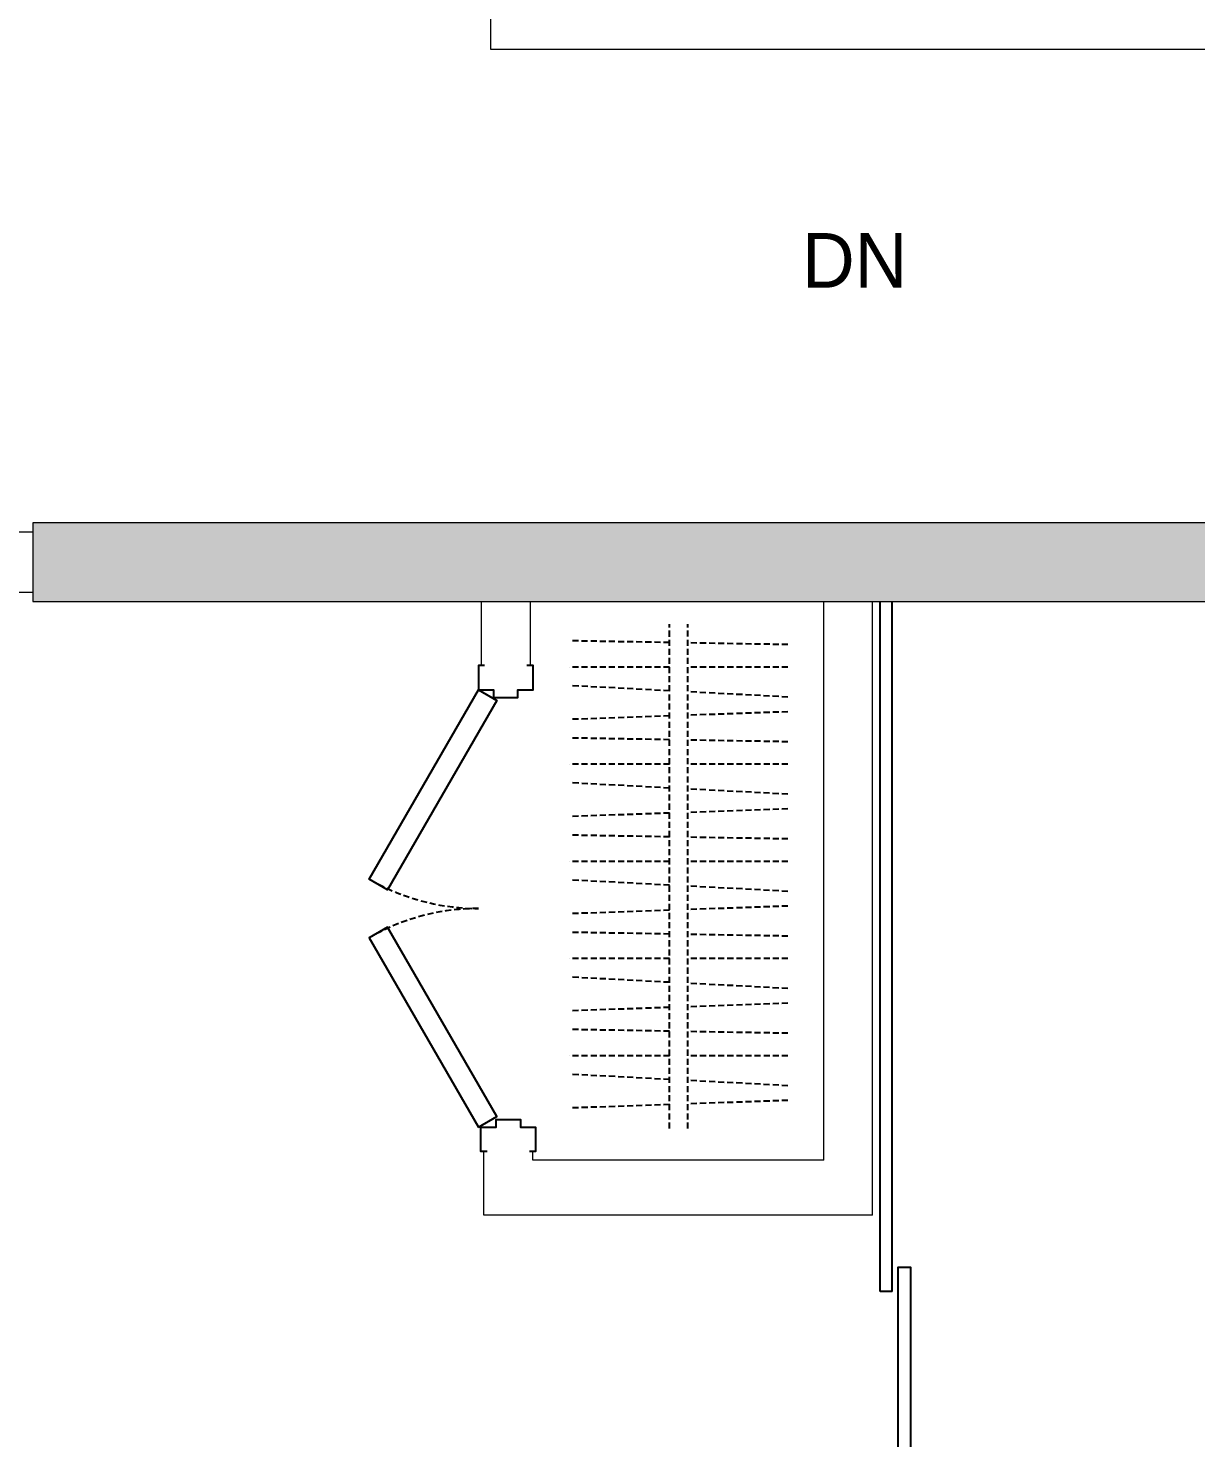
# Model space of a CAD drawing. Header units: inches. Extents: x 0 to 2865, y 0 to 4378.
# Drawn here: x 1604.5 to 1700.7, y 1155.2 to 1271.4 of the extents above; entities that cross this region are included whole.
import ezdxf

# ---------------------------------------------------------------- set-up
doc = ezdxf.new("R2010")
doc.units = ezdxf.units.IN
for name, pattern in [('101-01$0$EOP', [0.25, 0.2, -0.05]), ('DASHED', [0.75, 0.5, -0.25]), ('HIDDEN', [0.375, 0.25, -0.125])]:
    doc.linetypes.add(name, pattern=pattern)
for name, color, linetype in [('22-016_Xref_2ND-6TH Floor Plan$0$DOOR-FINE', 250, 'DASHED'), ('22-016_Xref_2ND-6TH Floor Plan$0$FURNITURE-LIGHT', 252, 'DASHED'), ('22-016_Xref_2ND-6TH Floor Plan$0$WINDOW-GLAZING', 4, 'Continuous'), ('A-WALL-EXTR', 2, 'Continuous'), ('I- New Low Partition Wall', 4, '101-01$0$EOP'), ('I-Furn Text', 7, 'Continuous')]:
    doc.layers.add(name, color=color, linetype=linetype)
doc.layers.add('A-WALL', color=113, linetype='Continuous', lineweight=9)
doc.layers.add('I-DOOR', color=6, linetype='Continuous', lineweight=20)
doc.styles.add('1 by 8 new', font='GOTHIC.TTF', dxfattribs={"height": 4.5})

# ---------------------------------------------------------------- blocks, each defined once
blk = doc.blocks.new('D2')
at = {"layer": 'A-WALL-EXTR', "color": 8, "linetype": 'HIDDEN', "lineweight": 5, "ltscale": 0.1, "transparency": 33554636}
for points in [[(2.097039473683253, 1.39181286548046), (2.097039473697805, 36.60818713451954), (0.3470394736978051, 36.60818713451954), (0.3470394736868911, 1.39181286548046)], [(0.3470394736978051, 32.34926945752522), (0.3470394736978051, 34.83805657792982), (0.1986917547219491, 34.83805657792982), (0.1986917547219491, 32.34926945752522)], [(2.097039473697805, 32.34926945752522), (2.097039473697805, 34.83805657792982), (2.245387192659109, 34.83805657792982), (2.245387192659109, 32.34926945752522)]]:
    blk.add_lwpolyline(points, close=True, dxfattribs=at)
for points in [[(0.198691754736501, 33.18570679055847), (-0.5801337699085707, 33.18570679055847, 0.414213562373095), (-1.099350786320429, 32.66648977411751), (-1.099350786320429, 28.92311855114895), (-1.915263240702188, 28.92311855114895), (-1.915263240687636, 32.66648977411751, -0.4142135623730951), (-0.5801337699085707, 34.00161924492204), (0.198691754736501, 34.00161924492204)], [(2.245387192659109, 33.18570679055847), (3.024212717304181, 33.18570679055847, -0.414213562373095), (3.543429733716039, 32.66648977411751), (3.543429733716039, 28.92311855114895), (4.359342188097798, 28.92311855114895), (4.359342188083247, 32.66648977411751, 0.4142135623730951), (3.024212717304181, 34.00161924492204), (2.245387192659109, 34.00161924492204)]]:
    blk.add_lwpolyline(points, format="xyb", dxfattribs=at)
blk.add_arc((2.065450912747521, 1.312817616002079), 35.29538365404344, 2.970378970372265, 89.94872158119419, dxfattribs=at)
at = {"layer": 'I-DOOR', "color": 6, "lineweight": 5, "transparency": 33554636}
for points in [[(0.3470394736868911, 36.60818713451954), (0.3470394736978051, 36.14217836258103), (-1.007492690034269, 36.14217836258103), (-1.007492690034269, 36.60818713451954), (-2.5, 36.60818713451954), (-2.5, 38), (2.5, 38), (2.5, 36.60818713451954)], [(2.097039473683253, 1.39181286548046), (37.31341374272597, 1.39181286546318), (37.31341374272597, 3.14181286546318), (2.097039473683253, 3.141812865476822)], [(33.05449606573529, 3.14181286546318), (35.54328318613989, 3.14181286546318), (35.54328318613989, 3.290160584439036), (33.05449606573529, 3.290160584439036)], [(0.3470394736868911, 1.39181286548046), (0.3470394736978051, 1.857821637418965), (-1.007492690034269, 1.857821637418965), (-1.007492690034269, 1.39181286548046), (-2.5, 1.39181286548046), (-2.5, 0), (2.5, 0), (2.5, 1.39181286548046)], [(33.05449606573529, 1.39181286546318), (35.54328318613989, 1.39181286546318), (35.54328318613989, 1.243465146501876), (33.05449606573529, 1.243465146501876)]]:
    blk.add_lwpolyline(points, close=True, dxfattribs=at)
for points in [[(33.89093339876854, 3.290160584424484), (33.89093339876854, 4.068986109069556, 0.414213562373095), (33.37171638232394, 4.588203125481414), (29.62834515935538, 4.588203125481414), (29.62834515935538, 5.404115579863173), (33.37171638232394, 5.404115579848622, -0.4142135623730951), (34.70684585312847, 4.068986109069556), (34.70684585312847, 3.290160584424484)], [(33.89093339876854, 1.243465146501876), (33.89093339876854, 0.4646396218568043, -0.414213562373095), (33.37171638232394, -0.05457739455505362), (29.62834515935538, -0.05457739455505362), (29.62834515935538, -0.8704898489368134), (33.37171638232394, -0.8704898489222614, 0.4142135623730951), (34.70684585312847, 0.4646396218568043), (34.70684585312847, 1.243465146501876)]]:
    blk.add_lwpolyline(points, format="xyb", dxfattribs=at)
blk = doc.blocks.new('*U46')
at = {"transparency": 33554636}
for p, q in [((0, 0.75), (41.53884544499657, 0.75)), ((0, -0.75), (41.53884544499657, -0.75))]:
    blk.add_line(p, q, dxfattribs=at)
for points in [[(1.973809422881633, 0.75), (1.685904529677828, 8.99451744317139)], [(4.039305834462, 0.75), (4.471023606186463, 8.98766581279233)], [(6, 0.75), (6, 9)], [(8.013091298696168, 0.75), (8.157071657935607, 8.998629256407776)], [(9.973809422881631, 0.75), (9.685904529677828, 8.99451744317139)], [(12.039305834462, 0.75), (12.47102360618646, 8.98766581279233)], [(14, 0.75), (14, 9)], [(16.01309129869617, 0.75), (16.15707165793561, 8.998629256407776)], [(17.97380942288163, 0.75), (17.68590452967783, 8.99451744317139)], [(20.039305834462, 0.75), (20.47102360618646, 8.98766581279233)], [(22, 0.75), (22, 9)], [(24.01309129869617, 0.75), (24.1570716579356, 8.998629256407776)], [(25.97380942288163, 0.75), (25.68590452967782, 8.99451744317139)], [(28.039305834462, 0.75), (28.47102360618646, 8.98766581279233)], [(30, 0.75), (30, 9)], [(32.01309129869617, 0.75), (32.1570716579356, 8.998629256407776)], [(33.97380942288163, 0.75), (33.68590452967783, 8.99451744317139)], [(36.039305834462, 0.75), (36.47102360618646, 8.98766581279233)], [(38, 0.75), (38, 9)], [(40.01309129869617, 0.75), (40.1570716579356, 8.998629256407776)], [(2.314095470323082, -8.99451744317139), (2.026190577119277, -0.7499999999999982)], [(3.528976393813082, -8.9876658127896), (3.960694165537403, -0.75)], [(6, -9), (6, -0.75)], [(7.842928342064395, -8.998629256407773), (7.986908701303833, -0.75)], [(10.31409547032308, -8.99451744317139), (10.02619057711928, -0.7499999999999982)], [(11.52897639381308, -8.9876658127896), (11.9606941655374, -0.75)], [(14, -9), (14, -0.75)], [(15.84292834206439, -8.998629256407773), (15.98690870130383, -0.75)], [(18.31409547032308, -8.99451744317139), (18.02619057711927, -0.7499999999999982)], [(19.52897639381308, -8.9876658127896), (19.9606941655374, -0.75)], [(22, -9), (22, -0.75)], [(23.84292834206439, -8.998629256407773), (23.98690870130383, -0.75)], [(26.31409547032308, -8.99451744317139), (26.02619057711927, -0.7499999999999982)], [(27.52897639381308, -8.9876658127896), (27.9606941655374, -0.75)], [(30, -9), (30, -0.75)], [(31.84292834206439, -8.998629256407773), (31.98690870130383, -0.75)], [(34.31409547032308, -8.99451744317139), (34.02619057711927, -0.7499999999999982)], [(35.52897639381308, -8.9876658127896), (35.9606941655374, -0.75)], [(38, -9), (38, -0.75)], [(39.84292834206439, -8.998629256407773), (39.98690870130383, -0.75)]]:
    blk.add_lwpolyline(points, dxfattribs=at)

msp = doc.modelspace()

# ---------------------------------------------------------------- hatches: boundary and pattern name
at = {"layer": 'A-WALL', "lineweight": 5, "transparency": 33554636}
h = msp.add_hatch(color=8, dxfattribs=at)
h.dxf.hatch_style = 1
h.paths.add_polyline_path([(1796.573838099786, 1224.13414281883), (1604.860501438252, 1224.134142817725), (1604.860501438252, 1230.634142817725), (1796.573838099732, 1230.634142817893)])

# ---------------------------------------------------------------- linework, layer by layer
at = {"color": 8, "transparency": 33554636, "elevation": 4.358942915217309e-09}
for points in [[(1642.104599867969, 1218.864181409776), (1641.604220868798, 1218.86418972553), (1641.604187605775, 1216.862673728848), (1642.855135103702, 1216.862652939458), (1642.855124709007, 1216.237179190492), (1644.853916314471, 1216.237145972745), (1644.853926709166, 1216.86261972171), (1646.104874207093, 1216.86259893232), (1646.104907470115, 1218.864114929002), (1645.604528470943, 1218.86412324476)], [(1642.313277464888, 1178.833861493525), (1641.812898465716, 1178.833869809282), (1641.812931728742, 1180.835385805965), (1643.063879226669, 1180.835365016575), (1643.063889621364, 1181.46083876554), (1645.064495426566, 1181.46080551764), (1645.064485031871, 1180.835331768679), (1646.315432529798, 1180.835310979289), (1646.315399266776, 1178.833794982603), (1645.815020267604, 1178.83380329836)]]:
    msp.add_lwpolyline(points, dxfattribs=at)
for points in [[(1641.604187605775, 1216.862673728848), (1643.12086629001, 1215.986985274501), (1634.11378504532, 1200.38686166523), (1632.597106361085, 1201.262550119577)], [(1641.603041277176, 1180.835385805965), (1643.119749066555, 1181.711023848719), (1634.113186341096, 1197.311446825207), (1632.596478551714, 1196.435808782456)]]:
    msp.add_lwpolyline(points, close=True, dxfattribs=at)
at = {"layer": '22-016_Xref_2ND-6TH Floor Plan$0$DOOR-FINE', "color": 8, "transparency": 33554636}
for centre, start, end in [((1641.604187605775, 1216.862673728848, 4.358942915217309e-09), 242.7853574062769, 269.9990478062209), ((1641.603041277176, 1180.835385805965, 4.358942915217309e-09), 89.99904780642937, 117.2127382063393)]:
    msp.add_arc(centre, 18.01364397264009, start, end, dxfattribs=at)
at = {"layer": '22-016_Xref_2ND-6TH Floor Plan$0$WINDOW-GLAZING', "color": 8, "transparency": 33554636}
for p, q in [((1674.71401922849, 1167.276273949682), (1674.714019228482, 1224.134142817891)), ((1675.71401922849, 1167.276273949682), (1675.71401922849, 1224.134142817891))]:
    msp.add_line(p, q, dxfattribs=at)
msp.add_lwpolyline([(1676.212940054451, 1139.438820773458), (1676.212940054451, 1169.283165899499), (1677.212940054451, 1169.283165899499), (1677.212940054451, 1139.438820773458)], close=True, dxfattribs=at)
msp.add_lwpolyline([(1675.71401922849, 1167.276273949682), (1674.71401922849, 1167.276273949682)], dxfattribs=at)
at = {"layer": 'A-WALL', "color": 8, "lineweight": 5, "transparency": 33554636}
for p, q in [((1796.573838099721, 1230.634142817893), (1604.860501438252, 1230.634142817891)), ((1604.860501438252, 1230.634142817891), (1604.860501438252, 1224.134142817891)), ((1604.860501438252, 1224.134142817891), (1796.573838099735, 1224.134142817893)), ((1641.854410368382, 1218.864185567653, 4.358942915217309e-09), (1641.854410368382, 1224.134142817892, 1.004848299969471e-09)), ((1645.891302079424, 1218.864185567653, 4.359152564829551e-09), (1645.891302079424, 1224.134142817892, 1.005057949581714e-09)), ((1670.083727847832, 1178.113854276865), (1670.083727847828, 1224.134142817892)), ((1674.083727847832, 1173.563911640359, 1.466503876131817e-09), (1674.083727847832, 1224.134142817892)), ((1642.046836136789, 1173.563911640359, 4.358733265605078e-09), (1642.046836136789, 1178.833868890598, 1.004638650357229e-09)), ((1646.083727847832, 1178.113854276865, 1.463105743843875e-09), (1646.083727847832, 1178.833868890598, 1.004848299969471e-09)), ((1670.083727847832, 1178.113854276865, 4.100460845480274e-09), (1646.083727847832, 1178.113854276865, 5.692114164654588e-09)), ((1674.083727847832, 1173.563911640359, 5.66267327356686e-09), (1642.046836136789, 1173.563911640359, 5.635456874525463e-09))]:
    msp.add_line(p, q, dxfattribs=at)
at = {"layer": 'I- New Low Partition Wall', "color": 8, "linetype": 'ByBlock', "lineweight": 5, "transparency": 33554636}
msp.add_lwpolyline([(1757.546375780872, 1269.634142817892), (1642.621586843146, 1269.634142817892), (1642.621586843146, 1274.884142817894), (1757.546375780872, 1274.884142817894), (1757.546375780872, 1269.634142817892), (1757.546375780872, 1269.634142817892)], dxfattribs=at)

# ---------------------------------------------------------------- block references
at = {"layer": '22-016_Xref_2ND-6TH Floor Plan$0$FURNITURE-LIGHT', "color": 8, "lineweight": -3, "transparency": 33554636, "xscale": 1.000755996964008, "yscale": 1.000755996964008, "zscale": 1.000755996964008, "rotation": 90.00095219368768}
msp.add_blockref('*U46', (1658.111421057121, 1180.715260713529, 5.659292819360381e-09), dxfattribs=at)
at = {"layer": 'I-DOOR', "color": 8, "lineweight": 5, "transparency": 33554636, "rotation": 270}
msp.add_blockref('D2', (1566.860501438252, 1227.38414281794), dxfattribs=at)

# ---------------------------------------------------------------- texts
at = {"layer": 'I-Furn Text', "color": 8, "lineweight": 5, "transparency": 33554636, "insert": (1672.621059639852, 1254.503565831938), "char_height": 4.5, "attachment_point": 2, "style": '1 by 8 new'}
msp.add_mtext_dynamic_manual_height_columns('DN', width=173.3678135933333, gutter_width=1.190722673577104, heights=[0], dxfattribs=at)

doc.saveas('drawing.dxf')
